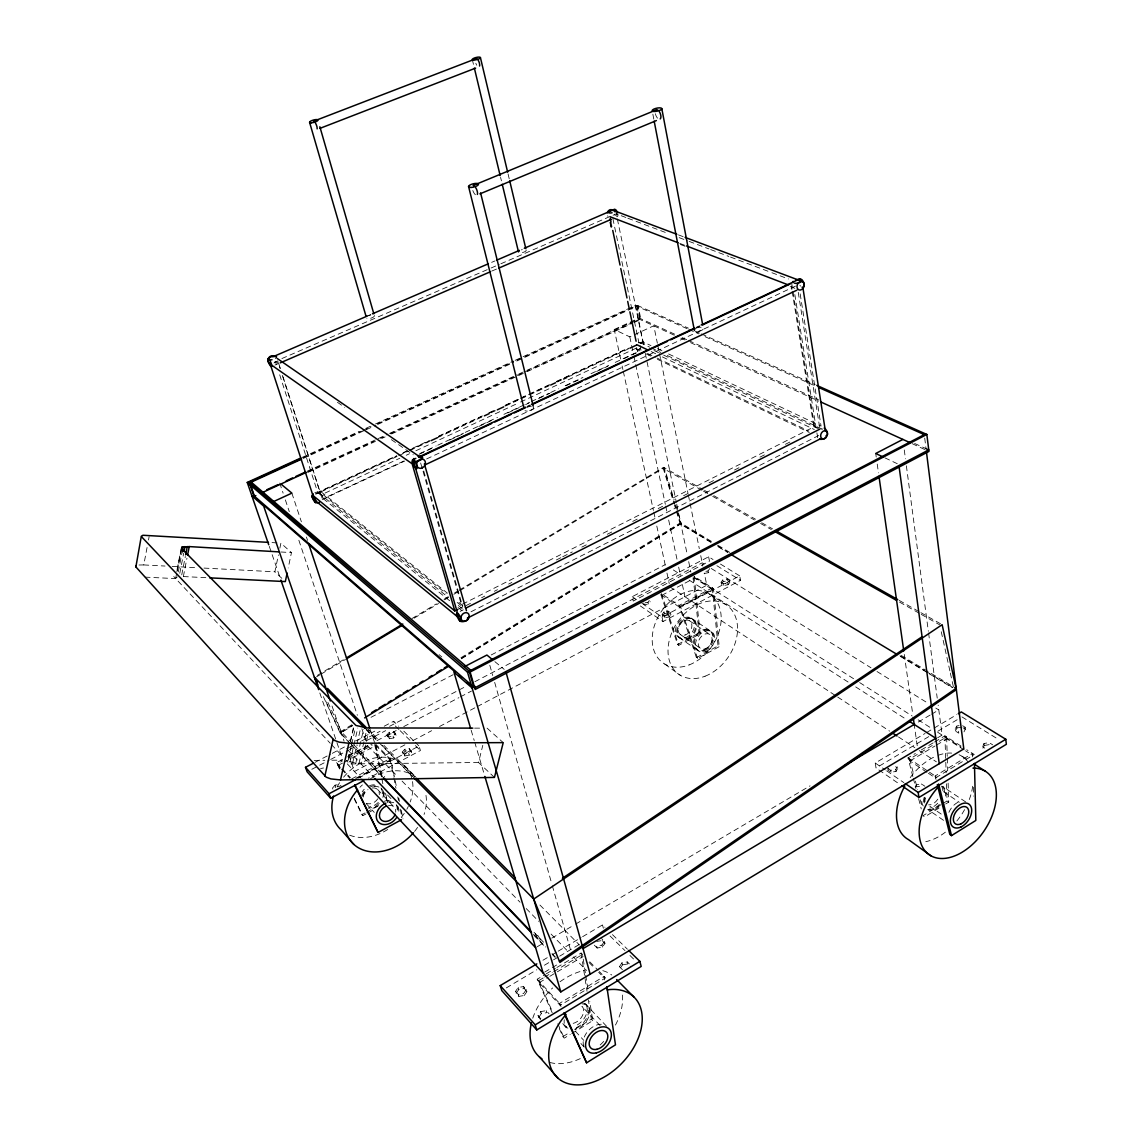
<?xml version="1.0" encoding="UTF-8"?>
<svg xmlns="http://www.w3.org/2000/svg" width="1142" height="1142" viewBox="0 0 1142 1142"><rect width="100%" height="100%" fill="white"/><g stroke="black" fill="none" stroke-linecap="round" stroke-linejoin="round"><path stroke-width="0.75" stroke-dasharray="5 3.75" d="M139.01 565.005L143.764 564.933L147.232 546.647M148.503 539.995L149.131 536.669M177.096 569.458L181.007 549.373M176.553 573.427L175.697 578.609L330.224 743.242M176.882 571.757L180.793 551.657M177.353 570.6L181.264 550.544M178.28 571.856L182.192 551.814M179.779 573.27L183.691 553.256M181.735 574.84L185.318 556.511M183.362 576.567L186.931 558.238M281.846 578.323L274.879 571.799L278.42 554.941M279.847 548.189L280.903 543.135L291.467 552.614L288.212 567.945M350.308 741.344L354.191 724.285M350.565 741.572L354.448 724.528M351.293 745.954L347.796 761.3L361.286 763.798L369.109 729.695M351.679 744.241L355.576 727.183M349.98 762.185L357.774 728.054M352.678 762.927L356.589 745.854M356.975 744.141L360.487 728.782M355.733 763.456L363.556 729.338M358.902 763.741L366.739 729.652M494.457 777.417L478.527 762.499L482.795 745.326M984.019 743.513L984.261 745.498L982.691 748.624L982.463 746.625L984.019 743.513L989.1 742.6L992.641 744.798M965.118 727.24L965.361 729.21L963.777 732.25L963.534 730.28L965.118 727.24L961.707 725.113L956.725 726.012L955.126 729.039L955.383 731.008L958.78 733.15L958.538 731.18L955.126 729.039M955.383 731.008L956.967 727.982L956.725 726.012M915.142 786.995L916.298 784.825L921.451 783.912L924.892 786.253M896.07 771.392L895.771 769.408L897.498 766.253L897.798 768.223L896.07 771.392L891.003 772.292L887.705 770.036L889.447 766.882M621.947 962.849L622.476 964.862L620.006 968.716L619.464 966.717L621.947 962.849L627.372 961.921L629.356 963.877M604.418 941.365L604.96 943.349L602.491 947.103L597.152 948.017L596.609 946.033L601.948 945.119L604.418 941.365L601.563 938.538M540.509 1019.706L538.025 1015.623L540.723 1011.584L546.219 1010.656L549.059 1013.768M538.624 1017.622L541.322 1013.582L546.818 1012.654L546.219 1010.656M524.264 995.467L526.947 991.542L523.621 986.56L518.225 987.473L515.542 991.384L518.853 996.381L524.264 995.467L523.65 993.469L526.348 989.557M516.141 993.369L518.839 989.457L524.221 988.544L526.947 991.542M721.116 582.206L723.571 583.748L727.768 582.948L729.495 580.607L727.026 579.08L722.843 579.879L721.116 582.206L721.473 583.962L723.914 585.503L728.111 584.704L729.838 582.377L729.495 580.607M721.473 583.962L723.2 581.635L727.368 580.835L729.838 582.377M709.71 568.659L707.983 570.943L703.857 571.742L704.214 573.484L708.34 572.684L710.067 570.4M662.189 614.382L664.558 616.009L668.798 615.21L670.654 612.783L668.27 611.17L664.044 611.969L662.189 614.382L662.574 616.152L664.958 617.779L669.183 616.966L671.039 614.539L670.654 612.783M662.574 616.152L664.43 613.725L668.655 612.926L671.039 614.539M645.187 602.79L647.971 602.262L649.812 599.893M643.788 603.047L644.188 604.803L648.356 604.004L650.212 601.634M402.241 752.135L404.239 754.134L408.665 753.32L411.077 750.508L409.064 748.524L404.653 749.338L402.241 752.135L404.81 755.918L409.25 755.105L411.648 752.293L411.077 750.508M402.812 753.92L405.224 751.122L409.635 750.308L411.648 752.293M386.81 735.048L388.751 736.975L393.105 736.162L395.503 733.435L393.562 731.508L389.222 732.322L386.81 735.048L389.336 738.746L393.676 737.932L396.074 735.191L395.503 733.435M387.395 736.804L389.793 734.078L394.133 733.278L396.074 735.191M335.091 785.154L332.508 788.066L333.136 789.85L335.719 786.938L335.091 785.154L339.545 784.34L341.444 786.424M351.893 724.742L339.774 732.193L348.41 741.201M460.925 657.735L680.489 522.779L712.465 541.993M352.493 725.356L340.373 732.807L324.671 698.833M461.568 658.292L681.246 523.236L674.594 501.367M323.343 696.606L340.273 733.264L352.378 725.827M461.354 658.82L680.832 523.864L711.266 542.179M559.323 1028.657L562.892 1036.622L568.873 1032.953M574.869 1029.27L591.342 1019.164L588.387 1000.021M941.051 804.667L923.022 815.716L924.677 816.873L944.22 804.867M942.55 803.74L947.061 800.97L946.49 783.369M562.892 1036.622L564.248 1038.135L570.258 1034.452M571.757 1033.524L592.741 1020.648L589.786 1001.477M945.719 803.954L948.731 802.098L948.103 782.727M543.135 977.995L538.581 980.707L539.181 982.691L560.165 1005.36L605.574 977.895L599.307 971.528M928.36 773.248L935.426 777.973L974.24 754.491L966.746 749.723M560.165 1005.36L559.58 1003.361L604.104 976.396L604.66 978.409L598.665 972.299M935.426 777.973L935.155 775.975L972.499 753.377L972.741 755.362L965.547 750.794M317.419 675.365L343.342 659.79M411.977 618.536L436.372 603.875M443.995 599.293L448.563 596.538M454.673 592.869L457.714 591.042M459.241 590.128L663.588 467.292L702.987 489.561M316.491 676.878L319.546 675.05M321.073 674.123L345.484 659.448M414.132 618.165L438.542 603.49M444.652 599.821L447.693 597.994M453.802 594.325L458.385 591.57M459.898 590.657L664.344 467.72L674.08 499.682M544.677 972.127L550.787 968.487M552.314 967.574L558.424 963.934M937.568 737.818L942.136 735.091L938.167 705.171M552.186 1012.711L537.211 979.222L544.777 974.711M546.29 973.798L555.369 968.387M556.896 967.474L581.107 953.028L582.52 954.455L585.475 973.612M912.858 776.589L907.99 757.874L915.384 753.477M921.294 749.951L933.1 742.885M934.584 742.014L944.919 735.833L960.993 746.054M544.648 977.081L552.214 972.556M553.727 971.656L582.52 954.455M926.933 772.306L909.946 760.972L909.66 758.987L933.314 744.869M939.224 741.329L946.618 736.918L946.875 738.888L964.119 749.866M539.181 982.691L548.26 977.252M549.773 976.353L555.826 972.727M557.339 971.828L583.077 956.439M909.946 760.972L935.055 745.954M936.54 745.069L946.875 738.888M506.349 987.887L536.811 969.758M544.42 965.233L552.043 960.707M553.57 959.794L558.138 957.082M559.651 956.168L579.451 944.391M928.774 736.619L876.028 767.995L875.243 763.027L925.077 733.464M937.825 731.251L957.41 719.588M542.95 960.236L550.587 955.711M552.114 954.798L556.682 952.085M558.21 951.172L581.107 937.582M582.634 936.683L602.491 924.906L604.975 927.333M926.59 732.564L932.629 728.981M934.142 728.082L956.782 714.635M537.097 946.818L544.434 942.493M551.772 938.153L574.169 924.949M575.711 924.049L810.049 785.853M930.116 715.063L914.2 724.442L917.297 746.268M931.558 714.207L938.795 709.939L935.783 708.069M696.42 657.621L718.033 645.858L719.232 646.672L697.605 658.449L696.42 657.621L679.133 605.403L712.251 587.859L712.594 589.615L679.504 607.159L661.775 595.325L661.389 593.583L680.332 606.202L697.605 658.449M354.206 798.886L361.914 814.631L362.842 815.659L365.925 813.989M367.467 813.161L375.161 809.007M660.79 594.468L677.634 644.502L678.791 645.316L700.189 633.767L694.179 576.367L713.465 588.63L719.232 646.672M361.914 814.631L364.983 812.961M366.525 812.133L378.844 805.495M677.634 644.502L699.018 632.982L700.189 633.767M358.531 778.102L419.014 746.012L420.442 750.522L368.466 778.159M641.89 603.219L662.032 617.08L739.688 575.868L740.544 580.322L663.017 621.548L640.334 605.945M404.882 744.827L354.434 771.507L348.11 753.035M412.762 740.673L431.633 730.694M439.499 726.526L475.686 707.398M477.27 706.57L706.77 585.246L704.286 573.056M351.608 778.972L389.922 758.659L390.507 760.444L356.818 778.316M355.647 778.373L390.907 759.673L396.602 787.537M680.332 606.202L713.465 588.63M348.724 755.447L367.753 745.469M376.946 740.644L396.188 730.552M403.74 726.597L458.87 697.676M460.454 696.848L471.475 691.053M339.588 768.966L336.505 762.67L345.969 757.703M347.539 756.875L372.763 743.656M340.416 767.995L337.447 763.67L342.172 761.186M348.481 757.874L372.135 745.455M338.061 765.44L342.786 762.956M344.356 762.128L375.875 745.569L390.507 760.444M661.775 595.325L694.55 578.109L712.594 589.615M314.949 762.371L330.695 754.163M332.265 753.335L344.855 746.754M355.876 741.001L374.762 731.137M384.197 726.212L393.647 721.273L398.715 726.226M708.611 556.796L709.496 561.165L633.239 601.077L632.24 596.681L708.611 556.796L713.051 559.523M346.654 748.752L354.163 744.827M361.671 740.901L380.072 731.28M389.55 726.326L465.379 686.67M474.858 681.717L702.202 562.849L705.214 564.719M311.823 769.294L318.104 766.011M319.674 765.183L329.096 760.258M330.666 759.43L347.953 750.38M349.523 749.566L357.375 745.455M366.796 740.516L385.653 730.652M371.036 717.304L453.26 674.651M491.217 654.951L665.158 564.705M460.098 611.413L463.281 609.799M471.032 611.769L818.429 435.659L815.231 434.117M818.6 428.464L814.617 426.566L461.368 604.718L419.542 459.155M459.569 608.515L462.753 606.902L422.497 466.678M470.461 603.361L464.095 606.573L457.157 600.992M481.596 597.737L484.779 596.124M494.315 591.299L497.498 589.7M508.633 584.076L511.816 582.463M530.902 572.827L535.684 570.415M556.354 559.98L561.136 557.567M562.721 556.754L572.27 551.943M581.806 547.118L586.588 544.705M607.258 534.27L612.041 531.858M632.711 521.409L637.493 518.996M658.163 508.561L662.945 506.149M683.615 495.699L688.398 493.287M709.068 482.852L713.85 480.439M734.52 469.99L739.288 467.578M759.972 457.143L764.74 454.73M785.425 444.281L790.193 441.883M426.637 458.941L795.531 286.085M397.059 456.457L321.045 491.802L323.257 498.64L403.897 461.011M420.028 453.474L436.158 445.951M437.771 445.194L463.581 433.161M465.194 432.404L497.455 417.344M503.907 414.332L529.717 402.298M531.33 401.541L549.074 393.262M550.687 392.505L558.752 388.737M565.204 385.725L582.948 377.445M591.014 373.691L608.757 365.411M615.21 362.399L637.793 351.85M322.258 499.525L404.568 461.097M419.085 454.316L433.617 447.536M449.748 440.013L464.28 433.232M478.798 426.451L491.717 420.427M507.847 412.89L519.153 407.608M525.606 404.596L528.832 403.097M538.51 398.572L549.816 393.305M565.947 385.768L580.479 378.987M596.609 371.45L607.915 366.182M624.046 358.645L638.578 351.864M527.033 406.395L530.259 404.882M696.306 327.297L699.532 325.784M527.133 406.923L530.359 405.41M696.506 327.74L699.732 326.241M279.704 374.819L317.69 492.388L396.774 455.629M403.24 452.632L406.466 451.133M412.919 448.121L429.064 440.626M438.742 436.116L482.324 415.874M488.776 412.862L495.243 409.864M504.921 405.367L519.453 398.615M521.066 397.859L527.518 394.861M529.131 394.104L550.116 384.354M556.568 381.357L563.035 378.359M564.648 377.602L627.586 348.353M315.506 493.801L396.274 456.258M402.726 453.246L407.58 451.004M409.193 450.248L430.191 440.484M438.271 436.729L481.881 416.459M489.961 412.705L494.8 410.449M506.106 405.196L519.025 399.186M520.652 398.43L549.716 384.911M556.183 381.913L562.649 378.916M564.262 378.159L628.871 348.124M639.877 343.257L642.96 341.829L650.983 345.626M315.763 494.172L320.017 492.202L446.122 593.54M398.672 455.715L408.379 451.204M409.992 450.448L429.392 441.426M437.486 437.657L482.752 416.616M490.846 412.847L495.699 410.592M505.392 406.081L528.032 395.56M529.66 394.804L549.059 385.782M557.139 382.013L561.992 379.758M568.459 376.76L628.3 348.938M317.69 492.388L320.916 494.986L399.8 458.242M406.252 455.244L409.464 453.745M415.902 450.747L518.953 402.769M520.566 402.013L636.494 348.024M620.648 359.059L614.239 329.481L629.799 336.861L653.795 325.77L657.349 343.185M614.239 329.481L638.021 318.575L674.308 335.22M307.169 471.218L376.646 439.313M378.259 438.571L387.952 434.117M389.565 433.375L517.198 374.762M518.811 374.019L525.277 371.064M526.89 370.322L639.977 318.375L674.794 334.235M307.783 471.703L374.062 441.269M380.529 438.285L383.755 436.801M390.221 433.832L632.682 322.444M634.295 321.701L640.762 318.732L638.064 305.699L515.113 361.786M307.612 472.545L375.433 441.383M381.885 438.414L385.111 436.929M391.578 433.96L525.606 372.363M527.219 371.621L632.183 323.386M633.796 322.644L640.248 319.674L637.279 305.357L512.258 362.357M302.816 457.856L361.272 431.205M362.885 430.463L371.007 426.765M377.502 423.796L510.631 363.099M303.201 458.442L364.683 430.391M366.297 429.663L376.003 425.238M377.617 424.496L513.5 362.514M302.459 457.257L359.287 431.362M365.783 428.393L373.891 424.696M375.518 423.953L513.529 361.058M515.156 360.315L635.309 305.542L687.256 328.753M281.903 358.545L489.461 268.713M491.089 267.999L499.268 264.459M500.895 263.759L608.772 217.066M613.068 215.253L616.28 213.854L626.216 217.608M274.722 362.228L277.706 360.929L280.19 368.666M274.879 365.083L278.148 363.67M491.859 271.011L497.098 268.855M367.538 315.934L370.807 314.521M491.631 262.36L494.9 260.961M177.31 576.867L175.568 578.452L173.299 576.053M320.588 768.537L323.514 767.995M337.204 786.667L340.173 786.124M956.967 727.982L961.949 727.083M984.261 745.498L989.343 744.598L989.1 742.6M887.391 768.066L890.703 770.322L895.771 769.408M596.795 941.436L600.778 940.751M622.476 964.862L627.9 963.934L630.884 966.86M515.542 991.384L518.24 994.397L523.65 993.469M478.527 762.499L349.638 763.927L346.283 760.329M314.207 760.401L324.813 760.301M331.894 760.229L342.5 760.129M474.601 728.125L481.724 728.139M145.105 577.138L175.697 578.609M183.348 576.553L206.202 577.681M143.764 564.933L165.019 566.047M172.114 566.418L195.139 567.631M204.004 568.088L274.879 571.799M280.889 551.986L291.467 552.614M272.024 542.578L277.349 542.921M678.462 234.895L683.43 236.765M627.872 218.236L667.599 233.268M679.19 237.65L687.47 240.791M689.126 241.405L708.996 248.927M710.652 249.556L728.867 256.436M730.523 257.064L770.265 272.096M771.921 272.724L788.48 278.976M679.775 243.389L684.772 245.302M680.332 244.459L685.328 246.372M790.207 286.571L795.203 288.483M637.279 305.357L688.426 328.154M694.921 331.052L699.803 333.236M701.416 333.949L815.16 384.668M688.826 329.453L698.618 333.835M705.071 336.704L815.502 386.053M682.159 337.589L687.027 339.802M688.655 340.544L818.443 399.657M914.614 443.453L927.133 449.149M680.803 338.175L684.929 339.973M690.525 342.629L818.657 401.099M912.215 443.681L925.705 449.948M657.392 348.667L662.217 350.937M668.627 353.977L821.055 426.109L800.071 293.223M884.95 457.871L897.255 463.695M639.991 342.586L649.612 347.154M651.226 347.91L660.847 352.478M667.256 355.533L822.825 429.421M654.009 350.523L662.017 354.334M663.616 355.091L817.244 428.221M651.197 351.565L655.993 353.863M662.389 356.918L814.317 429.52M647.4 353.42L655.394 357.26M656.993 358.031L808.836 431.048M636.651 349.309L639.848 350.851M646.244 353.934L651.04 356.233M657.435 359.316L809.307 432.475M704.528 490.432L707.626 492.173M713.807 495.671L755.533 519.239M761.714 522.736L772.534 528.846M899.268 600.449L919.367 611.798M920.909 612.683L941.008 624.032M701.873 490.232L663.259 468.377L674.037 503.708M703.415 491.103L711.138 495.485M712.694 496.356L754.391 519.953M760.572 523.45L771.378 529.574M899.596 602.134L919.681 613.497M921.223 614.382L939.752 624.874M717.947 545.291L730.181 552.642M901.266 655.437L954.969 687.712M717.362 545.847L728.011 552.257M900.024 655.736L924.392 670.397M925.905 671.31L953.313 687.798M710.752 542.293L680.189 523.893L674.551 505.392M718.389 546.89L727.568 552.4M900.253 656.35L927.775 672.909M929.303 673.823L952.214 687.627M720.459 564.062L739.688 575.868M716.89 565.718L740.544 580.322M961.935 716.905L998.95 739.731M711.238 568.473L870.989 667.784M877.013 671.525L928.246 703.386M963.091 727.797L965.361 729.21M982.463 746.625L984.804 748.11M694.365 577.338L858.184 681.646M859.683 682.602L912.158 716.005M918.154 719.817L931.644 728.41M937.639 732.236L960.922 747.054M673.366 569.972L680.204 574.355M689.197 580.122L848.206 682.102M855.701 686.913L906.705 719.631M709.31 593.997L725.684 604.518M962.035 756.275L966.418 759.087M669.969 586.931L836.215 696.078M837.7 697.048L889.604 731.123M898.497 736.961L914.813 747.667M919.21 750.565L936.383 761.828M907.99 757.874L928.075 771.264M929.488 772.206L936.883 777.131M691.195 618.079L711.423 631.626M965.689 801.941L942.607 786.481A13.675 8.736 -55.6 0 1 945.419 796.06M689.497 620.763L709.696 634.352M943.449 791.62L959.294 802.284M947.061 800.97L948.731 802.098M895.585 766.725L897.798 768.223M632.24 596.681L636.494 599.593M875.243 763.027L885.264 769.894M886.692 770.879L903.864 782.627M878.883 769.965L898.897 783.726M680.646 634.695L700.688 648.499M929.888 806.281L942.764 815.145M678.933 637.379L698.961 651.226M943.535 820.327L927.832 809.464A13.675 8.736 -55.6 0 0 940.58 805.181M337.461 402.312L344.741 407.366M391.378 439.656L413.247 454.802M273.994 363.028A4.183 3.783 -55.1 0 0 275.35 361.357L278.562 363.613M664.787 664.087L680.589 675.464M321.045 491.802L447.436 593.198M457.2 602.448L462.753 606.902M318.475 492.83L448.606 597.68M458.299 605.474L463.838 609.942M323.257 498.64L449.777 600.849M458.028 607.515L462.153 610.856M494.9 661.646L504.193 669.369M439.099 654.637L441.797 656.978M487.063 728.139L503.222 742.628M403.797 731.166L413.932 741.058M415.203 742.3L419.014 746.012M612.455 934.627L627.401 949.202M398.886 729.438L395.075 725.727L393.647 721.273M400.143 730.68L410.292 740.601M415.36 745.569L420.442 750.522M610.056 935.983L624.988 950.601M629.97 955.469L634.952 960.351M602.105 940.523L604.96 943.349M619.464 966.717L622.433 969.658M594.311 945.176L597.152 948.017M404.311 765.397L415.303 776.489M367.596 728.91L378.873 740.302M383.898 745.355L415.217 776.974M366.068 729.224L377.188 740.473M382.199 745.54L413.49 777.188M539.938 905.049L579.422 944.976M366.297 729.724L377.559 741.115M378.816 742.386L412.619 776.574M375.29 743.799L390.907 759.673M589.715 961.764L598.108 970.3M589.072 962.535L593.869 967.417M367.496 745.598L397.102 775.989M402.07 781.085L520.024 902.194M526.234 908.561L538.653 921.308M551.058 934.056L568.445 951.9M573.37 956.953L586.574 970.5M352.692 743.613L341.586 732.065L327.411 701.316M353.92 744.898L384.768 776.988M534.028 932.315L543.906 942.593M349.652 742.486L382.27 776.503M533.5 934.185L545.833 947.061M552 953.484L555.711 957.353M340.273 733.264L350.137 743.57M351.379 744.855L382.227 777.045M533.999 935.384L545.105 946.975M552.5 954.698L554.969 957.267M347.882 750.051L373.648 777.174M387.552 795.003L391.135 798.786M606.559 1026.244L584.818 1003.29A15.06 10.192 -46.3 0 1 575.896 1025.687M377.559 789.45L393.976 806.88M600.05 1025.53L581.963 1006.345A10.878 7.366 -46.3 0 1 582.377 1015.823A10.878 7.366 -46.3 0 1 573.127 1023.389M591.342 1019.164L592.741 1020.648M331.437 744.541L342.4 756.204M347.254 763.841L360.515 778.002M336.505 762.67L340.987 767.495M342.172 768.766L350.437 777.688M537.211 979.222L561.008 1004.903M341.601 769.265L349.866 778.202M366.168 803.554L374.291 812.39M575.44 1031.297L583.79 1040.376M564.234 1025.273L566.603 1027.857A15.089 10.207 -46.4 0 1 564.262 1019.763M580.878 1043.46L585.632 1048.67M538.025 1015.623L540.837 1018.75M337.447 763.67L339.745 768.395M354.377 798.329L362.842 815.659M538.581 980.707L552.128 1011.013M557.838 1023.774L564.248 1038.135M559.58 1003.361L561.008 1006.573M269.298 546.39L280.347 578.452M319.817 693.008L342.472 758.731M332.036 705.999L344.099 741.272M661.389 593.583L678.791 645.316M279.733 483.052L283.116 493.144M285.357 499.882L289.297 511.659M298.861 540.266L357.375 715.306M361.871 728.767L365.883 740.773M291.867 493.13L301.388 521.823M306.413 537.011L307.541 540.38M370.208 729.438L379.715 758.145M393.105 736.162L393.676 737.932M389.222 732.322L389.793 734.078M388.751 736.975L389.336 738.746M404.239 754.134L404.81 755.918M275.365 361.386L276.45 364.741M393.562 731.508L394.133 733.278M408.665 753.32L409.25 755.105M404.653 749.338L405.224 751.122M278.691 363.441L280.304 368.466M283.016 376.86L322.515 499.425A4.026 1.799 -17.5 0 0 320.931 498.597M282.36 375.404L320.916 494.986M409.064 748.524L409.635 750.308M518.24 994.397L518.853 996.381M518.225 987.473L518.839 989.457M663.588 467.292L673.837 500.924M674.351 502.608L676.392 509.332M676.906 511.016L680.832 523.864M523.621 986.56L524.221 988.544M540.723 1011.584L541.322 1013.582M471.175 730.252L474.215 740.516M474.729 742.229L484.351 774.704M489.818 665.286L492.73 675.536M494.672 682.374L551.829 883.965M552.314 885.678L570.729 950.658M601.948 945.119L602.491 947.103M602.491 924.906L603.376 928.232M627.372 961.921L627.9 963.934M909.66 758.987L913.643 774.319M915.399 781.128L917.611 789.636M920.252 799.843L922.022 806.652M913.3 778.287L915.955 788.508M918.611 798.715L921.266 808.921M935.155 775.975L936.026 779.415M472.288 59.484L473.959 66.407M500.581 177.367L501.424 180.836M508.062 173.912L509.303 179.123M647.971 602.262L648.356 604.004M664.558 616.009L664.958 617.779M662.032 617.08L663.017 621.548M941.265 631.754L942.778 638.635M943.164 640.362L949.973 671.339M950.344 673.052L953.756 688.54M668.27 611.17L668.655 612.926M668.798 615.21L669.183 616.966M664.044 611.969L664.43 613.725M622.147 366.011L622.904 369.494M623.289 371.236L653.41 510.403M653.781 512.13L655.294 519.096M656.793 526.048L665.458 566.061M666.957 573.027L669.226 583.519M679.133 605.403L679.504 607.159M629.799 336.861L633.51 354.305M633.881 356.047L665.343 504.321M665.715 506.063L667.185 513.043M668.67 520.024L677.177 560.137M678.662 567.117L680.518 575.839M682.359 584.561L684.957 596.766M610.941 221.834L612.754 230.484M610.328 222.619L611.784 229.556M636.651 347.525L637.379 350.994M609.857 222.233L611.313 229.128M615.752 210.585L617.208 217.522M617.365 219.05L643.988 346.026M635.309 305.542L643.66 345.612M645.259 353.306L676.35 502.409M676.721 504.164L687.27 554.755M688.697 561.65L690.881 572.113M639.963 345.341L641.019 350.351M612.883 218.636L638.978 343.071M375.661 745.526L382.827 779.972M385.696 793.761L387.495 802.369L384.74 792.748M374.69 744.541L382.941 784.14M694.179 576.367L694.55 578.109M636.865 306.242L639.577 319.275M657.706 344.927L659.134 351.893M659.491 353.635L687.927 492.944M688.283 494.686L689.711 501.652M690.068 503.394L699.304 548.674M700.731 555.64L702.858 566.089M398.744 797.972L399.457 801.456M401.227 810.163L403.012 818.871M389.922 758.659L393.476 776.06M393.833 777.802L395.974 788.251M397.759 796.945L398.472 800.428M400.242 809.121L402.027 817.829M707.983 570.943L708.34 572.684M722.843 579.879L723.2 581.635M723.571 583.748L723.914 585.503M727.026 579.08L727.368 580.835M727.768 582.948L728.111 584.704M652.853 114.2L653.852 119.425M791.677 283.259L792.805 290.239M793.076 291.995L814.617 426.566M791.32 286.057L791.877 289.554M792.163 291.31L814.032 427.765M798.258 292.352L819.656 427.351M794.832 294.55L816.059 427.565M816.901 432.818L817.743 438.071A4.34 2.041 -9.4 0 1 818 436.972M581.107 953.028L587.031 991.313M585.746 975.354L588.173 991.028M890.703 770.322L891.003 772.292M604.104 976.396L604.632 979.922M916.298 784.825L916.583 786.824L921.737 785.91L921.451 783.912M875.728 453.488L876.228 457.014M877.227 464.066L878.483 472.874M904.264 654.437L912.772 714.364M904.278 449.977L905.449 458.784M906.377 465.822L928.346 631.255M928.589 633.011L937.225 698.133M924.706 438.057L926.262 450.519M693.18 577.352L699.018 632.982M712.251 587.859L718.033 645.858M946.618 736.918L947.246 756.289M947.303 758.06L947.703 770.393M944.919 735.833L945.733 760.486M945.79 762.242L946.133 772.806M972.499 753.377L972.584 756.932M973.327 787.223L973.541 796.131M696.263 328.154A4.611 1.913 -11.5 0 1 702.573 327.583A4.611 1.913 -11.5 0 1 701.459 330.466A4.611 1.913 -11.5 0 1 695.135 331.052M374.319 315.506A4.097 1.527 -15.6 0 1 371.678 317.933A4.097 1.527 -15.6 0 1 366.853 318.275M368.695 315.72A4.097 1.527 -15.6 0 1 370.707 315.092M657.535 118.154A4.982 2.384 69.6 0 1 655.422 113.729M475.4 194.725A5.182 1.984 68 0 1 472.488 189.415M533.029 406.923A4.768 2.07 -14 0 1 531.373 410.164A4.768 2.07 -14 0 1 525.006 410.677M526.676 407.437A4.768 2.07 -14 0 1 531.315 406.495M476.771 65.222A4.325 1.727 70 0 1 475.829 63.267M314.864 492.545A4.011 3.455 -49.5 0 1 319.246 497.213M608.086 216.509A3.94 3.198 -70 0 1 607.587 215.781M617.851 213.797A3.926 1.756 67.8 0 1 616.537 216.623M615.41 215.752A3.926 1.756 67.8 0 1 614.367 214.154M800.585 286.128A4.482 2.341 65.9 0 1 799.914 285.272M641.276 343.685A3.74 1.627 65.5 0 1 642.718 342.143A3.74 1.627 65.5 0 1 645.187 345.555M822.04 429.62A4.282 2.141 62.9 0 1 822.169 428.85M637.978 351.679A3.74 1.57 -12.3 0 1 640.819 348.695M638.435 342.357A3.754 2.983 -64.4 0 1 641.105 343.713M640.462 348.11A3.754 2.983 -64.4 0 1 635.552 348.182M526.062 249.912A3.968 1.427 -13.7 0 1 525.092 251.54A3.968 1.427 -13.7 0 1 521.352 252.725M521.337 249.884A3.968 1.427 -13.7 0 1 522.337 249.627M383.241 792.477A12.448 9.621 -43.9 0 1 382.627 798.13M379.23 803.44A12.448 9.621 -43.9 0 1 368.224 807.865M361.757 795.631A12.448 9.621 -43.9 0 1 365.183 790.278M370.493 786.71A12.448 9.621 -43.9 0 1 378.816 786.581M380.914 787.994A12.448 9.621 -43.9 0 1 382.427 790.007M381.471 788.994A12.434 9.607 -43.8 0 1 381.671 797.116M378.288 802.412A12.434 9.607 -43.8 0 1 370.108 806.78M362.214 791.806A12.434 9.607 -43.8 0 1 364.241 789.265M369.537 785.696A12.434 9.607 -43.8 0 1 377.859 785.582M396.959 805.353A12.633 9.678 -44.1 0 1 397.13 813.561M387.866 801.27A12.633 9.678 -44.1 0 1 390.735 801.213M343.599 777.202A45.152 34.874 -43.9 0 1 394.504 759.244A45.152 34.874 -43.9 0 1 410.178 802.012M408.322 806.38A45.152 34.874 -43.9 0 1 406.837 809.25M404.268 813.389A45.152 34.874 -43.9 0 1 399.129 819.885M387.738 829.463A45.152 34.874 -43.9 0 1 349.024 834.916M337.118 787.024A45.152 34.874 -43.9 0 1 339.617 782.684M425.98 795.374A45.766 35.074 -44.1 0 1 424.067 814.432M417.558 827.422A45.766 35.074 -44.1 0 1 414.546 831.447M359.93 787.295A45.766 35.074 -44.1 0 1 362.414 784.897M370.636 778.63A45.766 35.074 -44.1 0 1 415.445 776.945M396.245 804.596A12.619 9.678 -44.1 0 1 396.417 812.804M384.212 801.327A12.619 9.678 -44.1 0 1 392.605 801.17M397.944 806.395A12.648 9.678 -44.1 0 1 398.115 814.603M388.851 802.312A12.648 9.678 -44.1 0 1 394.304 802.954M383.084 790.692A12.462 9.621 -43.9 0 1 383.955 795.931M377.402 806.209A12.462 9.621 -43.9 0 1 368.866 808.565M362.399 796.331A12.462 9.621 -43.9 0 1 365.825 790.978M374.062 786.61A12.462 9.621 -43.9 0 1 381.571 788.679M372.135 787.966A8.979 6.938 -43.8 0 1 379.287 794.689M377.788 798.786A8.979 6.938 -43.8 0 1 366.539 803.297M363.242 797.059A8.979 6.938 -43.8 0 1 367.995 789.607M388.508 805.396A9.136 6.995 -44.1 0 1 395.717 812.176M583.933 1003.347A15.074 10.207 -46.4 0 1 587.53 1016.209A15.074 10.207 -46.4 0 1 573.955 1028.385M567.917 1028.157A15.074 10.207 -46.4 0 1 563.192 1021.847M566.546 1026.658A15.06 10.192 -46.3 0 1 562.621 1023.118M584.019 1046.5A15.331 10.235 -46.5 0 1 583.319 1040.505M584.276 1037.064A15.331 10.235 -46.5 0 1 604.261 1024.817M622.39 995.039A54.702 37.001 -46.4 0 1 614.924 1026.03M603.704 1041.418A54.702 37.001 -46.4 0 1 598.693 1046.343M580.293 1058.605A54.702 37.001 -46.4 0 1 549.502 1062.346M532.757 1018.236A54.702 37.001 -46.4 0 1 552.614 987.958M560.008 981.792A54.702 37.001 -46.4 0 1 584.162 970.486M602.805 970.671A54.702 37.001 -46.4 0 1 611.727 974.997M582.106 1003.832A15.089 10.207 -46.4 0 1 589.129 1015.595A15.089 10.207 -46.4 0 1 574.954 1029.47M943.092 787.209A13.661 8.736 -55.6 0 1 944.206 795.246M939.366 804.353A13.661 8.736 -55.6 0 1 928.846 809.378M923.421 802.169A13.661 8.736 -55.6 0 1 924.763 795.86M941.422 786.096A13.647 8.736 -55.6 0 1 942.878 791.049M937.71 803.226A13.647 8.736 -55.6 0 1 929.745 808.136M923.264 805.981A13.647 8.736 -55.6 0 1 921.765 801.027M948.902 812.362A13.875 8.736 -55.6 0 1 960.907 801.27M972.67 786.267A49.563 31.662 -55.6 0 1 968.744 800.956M964.605 809.635A49.563 31.662 -55.6 0 1 954.427 823.796M945.39 832.161A49.563 31.662 -55.6 0 1 925.791 841.668M910.188 777.645A49.563 31.662 -55.6 0 1 934.798 756.689M938.167 755.305A49.563 31.662 -55.6 0 1 954.098 753.363M959.066 754.762A49.563 31.662 -55.6 0 1 968.059 761.999M924.62 802.997A13.675 8.736 -55.6 0 1 925.976 796.688M937.782 799.2A9.85 6.31 -55.6 0 1 928.617 804.839M925.006 801.613A9.85 6.31 -55.6 0 1 924.949 797.416M535.741 934.841A4.454 0.828 57.1 0 0 540.109 940.865A4.454 0.828 57.1 0 0 537.939 935.655A4.454 0.828 57.1 0 0 535.741 934.841M704.7 650.612A11.606 8.494 -55.7 0 0 711.894 632.283A11.606 8.494 -55.7 0 0 695.321 638.878A11.606 8.494 -55.7 0 0 704.7 650.612M705.884 651.44A11.62 8.494 -55.7 0 0 713.093 633.096A11.62 8.494 -55.7 0 0 696.506 639.691A11.62 8.494 -55.7 0 0 705.884 651.44M687.769 638.963A11.463 8.465 -55.7 0 0 694.836 620.863A11.463 8.465 -55.7 0 0 678.405 627.315A11.463 8.465 -55.7 0 0 687.769 638.963M686.97 638.421A11.449 8.465 -55.7 0 0 694.036 620.32A11.449 8.465 -55.7 0 0 677.606 626.772A11.449 8.465 -55.7 0 0 686.97 638.421M685.814 637.621A11.449 8.465 -55.7 0 0 692.866 619.535A11.449 8.465 -55.7 0 0 676.449 625.973A11.449 8.465 -55.7 0 0 685.814 637.621M705.071 676.207A42.054 30.805 -55.7 0 0 731.679 609.914A42.054 30.805 -55.7 0 0 671.567 633.182A42.054 30.805 -55.7 0 0 705.071 676.207M689.126 664.915A41.54 30.691 -55.7 0 0 715.277 599.364A41.54 30.691 -55.7 0 0 655.651 622.176A41.54 30.691 -55.7 0 0 689.126 664.915M703.829 650.012A11.606 8.494 -55.7 0 0 711.009 631.697A11.606 8.494 -55.7 0 0 694.45 638.278A11.606 8.494 -55.7 0 0 703.829 650.012M705.713 648.656A8.394 6.138 -55.7 0 0 710.909 635.409A8.394 6.138 -55.7 0 0 698.933 640.191A8.394 6.138 -55.7 0 0 705.713 648.656M685.614 634.866A8.265 6.11 -55.7 0 0 690.696 621.805A8.265 6.11 -55.7 0 0 678.848 626.473A8.265 6.11 -55.7 0 0 685.614 634.866"/><path stroke-width="1.5" d="M141.579 536.797L334.463 740.43L339.245 742.157L348.852 743.271L503.222 742.628L494.457 777.417L340.502 779.943L330.937 778.915L326.184 777.174L135.884 566.917L141.322 536.198L142.936 535.27L268.47 542.364M181.264 550.544L181.921 547.189L189.244 546.604M182.192 551.814L183.177 546.804M184.019 551.586L185.004 546.575M185.646 554.841L187.274 546.518M187.602 554.926L189.229 546.59L279.133 551.886M287.127 573.056L285.329 581.578L209.714 577.852M324.842 776.146L333.107 739.431M340.502 779.943L348.852 743.271M136.112 565.733L135.884 566.917M181.921 547.189L181.578 548.46L355.961 725.47L367.139 727.939L472.817 728.125M559.409 961.207L956.082 688.383L954.969 687.712M562.392 878.284L921.78 636.936M533.714 899.054L942.136 624.674L956.354 689.625L559.908 962.421L533.714 899.054L413.875 777.845M563.848 1013.011L586.588 1062.802L615.481 1044.83L606.873 986.702M937.311 784.568L949.816 834.402L951.514 835.601L975.825 820.456L974.454 763.398M371.578 712.651L376.118 709.853M379.144 707.997L385.211 704.271M388.237 702.416L391.263 700.546M395.803 697.762L400.342 694.964M403.383 693.108L407.922 690.31M412.462 687.513L415.488 685.657M420.028 682.859L423.068 681.003M429.121 677.277L432.147 675.422M436.687 672.624L441.24 669.84M444.267 667.97L447.293 666.114M364.612 717.904L449.448 665.743M536.84 963.862L500.21 985.603L501.781 990.599L536.769 1029.941L641.176 966.432L639.863 961.35L628.642 950.415M901.752 785.696L918.91 797.487L1006.345 744.298L1005.788 739.259L961.321 711.951L958.295 713.736M536.769 1029.941L535.227 1024.859L639.863 961.35M905.306 783.612L918.182 792.434L1005.788 739.259M346.397 657.949L402.826 624.032M346.997 658.534L401.927 625.516M361.743 779.301L560.808 991.898L963.805 748.895L926.433 451.832M583.034 948.631L935.798 738.303L909.703 721.558M845.28 765.083L914.2 724.442M354.705 785.325L378.059 832.461L401.456 819.728M313.379 763.199L305.499 767.31L329.067 793.733L355.433 779.743M305.499 767.31L307.098 771.764L330.666 798.258L363.741 780.671M475.158 686.385L472.117 687.984L453.945 672.124L470.675 728.539M300.831 457.999L247.257 482.424L467.492 672.11L925.634 433.917M470.119 672.024L926.833 434.46L928.946 451.433L475.186 689.482L470.119 672.024L249.242 482.281L301.202 458.599M464.937 666.428L486.92 655.037L492.231 659.448M902.879 439.413L875.728 453.488L883.423 457.143M467.335 618.15L820.241 438.899M819.927 429.092L465.693 608.186L424.381 463.852M454.802 610.913L412.134 463.78L270.254 364.155L312.922 495.5L454.802 610.913L457.985 609.314M424.895 464.922L796.888 290.196M412.576 459.883L415.802 458.385M419.014 456.871L525.42 407.152M531.872 404.14L694.693 328.04M701.145 325.027L799.471 279.076M419.057 457.442L491.645 423.511M494.871 421.998L511.002 414.46M514.228 412.947L525.52 407.68M531.972 404.653L581.977 381.285M585.204 379.772L667.47 341.315M670.697 339.802L694.893 328.496M702.958 324.728L790.064 284.015M431.005 440.669L437.486 437.657M484.379 415.859L489.233 413.604M497.312 409.835L503.779 406.837M550.672 385.025L555.526 382.77M563.606 379.016L566.846 377.502M629.913 348.182L636.38 345.17M273.081 501.809L291.867 493.13L281.089 484.165M266.785 489.761L278.091 484.579M286.171 480.868L292.637 477.898M295.864 476.414L305.556 471.96M255.851 495.571L254.438 496.213L249.827 482.78L301.588 459.17M262.532 492.502L306.17 472.445M280.204 362.899L490.575 271.682M498.726 268.142L611.241 219.35M272.838 356.818L367.538 315.934M372.435 313.822L488.362 263.773M496.527 260.248L519.396 250.383M524.292 248.271L614.096 209.5M479.911 193.883L656.393 120.567M319.974 128.361L475.614 68.106M612.226 209.971L676.806 234.267M685.086 237.379L802.64 281.617A4.568 3.412 -67.2 0 1 802.112 289.197A4.568 3.412 -67.2 0 1 796.988 286.228A4.568 3.412 -67.2 0 1 802.64 281.617M609.842 216.637L678.105 242.746M686.428 245.93L787.994 284.786M816.773 385.382L926.833 434.46M818.728 387.481L924.263 434.631M927.575 449.348L928.76 449.891L474.729 687.898L253.852 495.699L249.242 482.281M820.955 402.041L910.017 442.668M636.808 344.698L647.999 350.037M775.632 530.602L897.726 599.579M774.476 531.33L896.499 600.392M730.623 554.241L897.198 654.509M973.726 763.784L985.418 771.293M892.573 733.064L897.012 735.99M277.435 358.631L421.184 457.842M931.001 855.843L908.461 839.598A49.563 31.662 -55.6 0 1 904.864 785.939M458.056 617.222L313.465 499.097A4.011 3.455 -49.5 0 1 313.251 493.829M251.24 482.138L470.875 670.354M256.993 499.368L259.677 501.709M265.03 506.363L455.116 671.981M459.127 675.479L461.796 677.82M467.164 682.488L471.175 685.985M251.868 495.842L263.702 506.149L330.309 700.974M616.637 979.565L633.881 996.966M327.497 688.426L366.339 727.64M416.473 778.244L515.485 878.169M365.04 728.453L314.378 677.206L318.104 685.286M383.498 777.788L531.387 932M383.455 778.33L531.53 932.814M374.876 778.459L535.627 947.674M500.21 985.603L535.227 1024.859M353.92 844.48L341.244 829.963A45.152 34.874 -43.9 0 1 333.521 796.045M539.395 1056.907L558.038 1078.248M354.891 784.768L378.059 832.461M314.964 677.806L317.205 682.659M564.562 1012.94L586.588 1062.802M329.067 793.733L330.666 798.258M247.257 482.424L268.727 544.763M280.903 580.093L318.661 689.654M308.654 543.763L369.637 727.754M484.865 776.417L543.149 973.041M467.492 672.11L560.808 991.898M309.61 122.437L366.025 316.263M469.191 671.225L473.802 687.099M319.86 126.748L373.834 313.793M413.276 460.312L459.626 620.491M465.479 607.273L466.45 610.684M506.006 672.195L590.171 974.197M938.61 784.012L951.514 835.601M468.563 186.489L523.95 408.008M480.596 192.941L533.257 406.138M474.373 68.149L500.167 175.625M502.252 184.29L518.482 251.911A3.968 1.427 -13.7 0 1 518.996 251.069M480.439 57.657A4.183 1.113 -13.9 0 1 474.273 60.041A4.183 1.113 -13.9 0 1 474.387 58.014A4.183 1.113 -13.9 0 1 480.439 57.657L507.648 172.185M509.717 180.864L525.791 248.528M610.213 218.365L610.941 221.834M612.754 230.484L620.049 265.087M620.777 268.556L626.972 297.976M627.7 301.431L629.156 308.354M629.884 311.809L636.08 341.23M654.18 121.166L694.336 330.238M661.803 108.604L702.715 324.885M802.869 287.47L825.409 431.134M918.182 792.434L918.91 797.487M878.983 476.4L903.765 650.911M913.272 717.89L914.271 724.942M899.025 466.193L939.238 763.712M694.393 329.724A4.611 1.913 -11.5 0 1 694.75 329.181M657.935 110.174A4.982 2.384 69.6 0 0 656.55 109.775L473.102 185.518A5.182 1.984 68 0 1 474.344 186.018M659.377 111.73A4.982 2.384 69.6 0 1 660.219 118.939M475.729 187.688A5.182 1.984 68 0 1 477.399 194.44M477.056 58.97A4.325 1.727 70 0 0 476.028 58.685L313.45 121.295A4.482 1.413 68.4 0 1 314.35 121.652M478.184 60.283A4.325 1.727 70 0 1 479.569 66.036M315.435 123.036A4.482 1.413 68.4 0 1 317.133 128.889M607.33 212.897A3.94 3.198 -70 0 1 609.728 209.9A3.94 3.198 -70 0 1 612.883 210.499M270.097 363.627A4.183 3.783 -55.1 0 1 268.641 357.889A4.183 3.783 -55.1 0 1 274.494 356.604M613.625 210.542A3.926 1.756 67.8 0 1 615.31 209.543A3.926 1.756 67.8 0 1 617.579 212.84M798.715 280.19A4.482 2.341 65.9 0 1 801.741 279.647A4.482 2.341 65.9 0 1 804.225 284.858A4.482 2.341 65.9 0 1 802.041 287.199M319.317 502.38A4.026 1.799 -17.5 0 1 315.692 502.623A4.026 1.799 -17.5 0 1 315.049 500.924M824.181 428.079A4.282 2.141 62.9 0 1 827.336 432.575A4.282 2.141 62.9 0 1 826.009 435.73M468.406 617.508A4.654 2.441 -16.2 0 1 463.909 621.534A4.654 2.441 -16.2 0 1 459.698 619.178M826.251 436.929A4.34 2.041 -9.4 0 1 823.682 438.913A4.34 2.041 -9.4 0 1 819.414 439.213M795.603 279.947A4.554 1.813 -10.3 0 1 801.099 279.819A4.554 1.813 -10.3 0 1 800.356 282.274A4.554 1.813 -10.3 0 1 794.604 283.245M793.176 282.716A4.554 1.813 -10.3 0 1 793.176 281.317M422.554 457.285A4.896 2.184 -15.8 0 1 417.073 461.211A4.896 2.184 -15.8 0 1 413.932 458.484M418.143 456.514A4.896 2.184 -15.8 0 1 420.484 456.343M609.885 210.613A3.897 1.37 -12.7 0 1 614.867 209.914A3.897 1.37 -12.7 0 1 614.767 211.784M612.112 212.769A3.897 1.37 -12.7 0 1 608.486 212.669A3.897 1.37 -12.7 0 1 609.129 210.999M276.521 356.718A4.211 1.585 -16.9 0 1 275.75 358.145M272.024 359.759A4.211 1.585 -16.9 0 1 268.97 358.103A4.211 1.585 -16.9 0 1 275.693 356.147M396.688 817.444A12.648 9.678 -44.1 0 1 377.902 821.498A12.648 9.678 -44.1 0 1 385.896 803.126M413.461 832.746A45.766 35.074 -44.1 0 1 355.533 845.822A45.766 35.074 -44.1 0 1 357.574 789.836M395.203 814.275A9.136 6.995 -44.1 0 1 385.996 821.483A9.136 6.995 -44.1 0 1 379.43 815.331A9.136 6.995 -44.1 0 1 386.367 805.995M541.979 1058.862A54.702 37.001 -46.4 0 1 531.415 1022.932M607.087 989.886A55.601 37.101 -46.5 0 1 637.293 1040.533A55.601 37.101 -46.5 0 1 566.147 1082.987A55.601 37.101 -46.5 0 1 566.061 1014.382M972.941 768.109A50.305 31.676 -55.6 0 1 989.215 822.197A50.305 31.676 -55.6 0 1 929.174 854.716A50.305 31.676 -55.6 0 1 938.438 786.795M653.824 111.459A4.925 1.513 -12.3 0 0 661.718 109.032A4.925 1.513 -12.3 0 0 655.422 108.504A4.925 1.513 -12.3 0 0 653.824 111.459M311.309 122.808A4.34 1.199 -15.3 0 0 317.947 120.253A4.34 1.199 -15.3 0 0 312.023 120.495A4.34 1.199 -15.3 0 0 311.309 122.808M470.961 187.459A5.096 1.656 -14.1 0 0 478.469 184.347A5.096 1.656 -14.1 0 0 471.118 184.462A5.096 1.656 -14.1 0 0 470.961 187.459M312.209 496.756A4.026 0.999 64.6 0 0 315.52 502.551A4.026 0.999 64.6 0 0 314.393 497.427A4.026 0.999 64.6 0 0 312.209 496.756M422.269 467.906A4.896 4.125 -55.2 0 0 424.125 459.869A4.896 4.125 -55.2 0 0 416.801 463.281A4.896 4.125 -55.2 0 0 422.269 467.906M267.927 360.658A4.24 1.085 65.8 0 0 271.353 366.596A4.24 1.085 65.8 0 0 270.054 360.872A4.24 1.085 65.8 0 0 267.927 360.658M412.305 461.725A4.896 1.485 64.7 0 0 416.445 468.748A4.896 1.485 64.7 0 0 415.388 462.396A4.896 1.485 64.7 0 0 412.305 461.725M824.638 438.514A4.325 3.141 -62.7 0 0 826.694 431.448A4.325 3.141 -62.7 0 0 820.841 434.403A4.325 3.141 -62.7 0 0 824.638 438.514M456.8 615.438A4.654 1.342 63.2 0 0 460.983 621.376A4.654 1.342 63.2 0 0 459.084 614.781A4.654 1.342 63.2 0 0 456.8 615.438M465.108 621.148A4.668 3.726 -50.9 0 0 468.648 614.011A4.668 3.726 -50.9 0 0 461.496 615.666A4.668 3.726 -50.9 0 0 465.108 621.148M596.338 1052.867A15.374 10.235 -46.6 0 0 610.57 1030.998A15.374 10.235 -46.6 0 0 588.501 1036.194A15.374 10.235 -46.6 0 0 596.338 1052.867M596.966 1049.298A11.092 7.394 -46.6 0 0 607.23 1033.51A11.092 7.394 -46.6 0 0 591.285 1037.279A11.092 7.394 -46.6 0 0 596.966 1049.298M961.022 826.951A13.904 8.736 -55.6 0 0 970.286 805.438A13.904 8.736 -55.6 0 0 951.814 814.26A13.904 8.736 -55.6 0 0 961.022 826.951M961.05 823.796A10.035 6.31 -55.6 0 0 967.731 808.251A10.035 6.31 -55.6 0 0 954.384 814.646A10.035 6.31 -55.6 0 0 961.05 823.796"/></g></svg>
